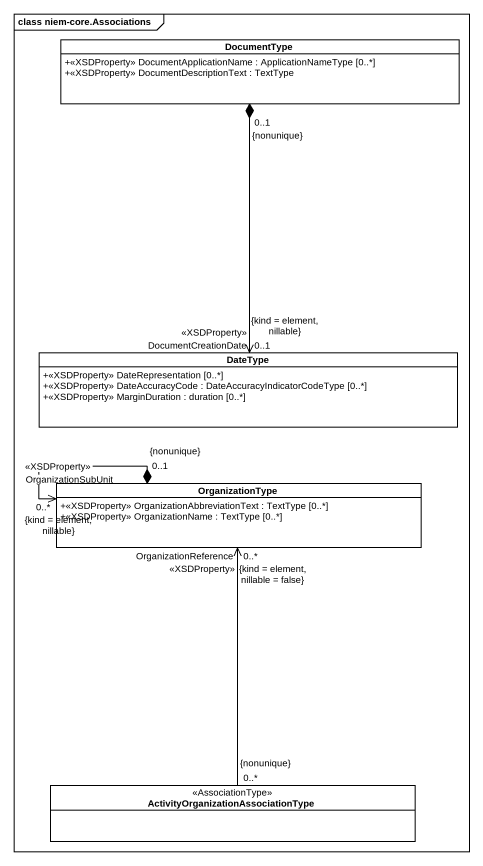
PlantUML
@startuml
mainframe class niem-core.Associations
hide circle
hide empty members
skinparam classAttributeIconSize 0
class DocumentType {
  +<<XSDProperty>> DocumentApplicationName : ApplicationNameType [0..*]
  +<<XSDProperty>> DocumentDescriptionText : TextType
}
class DateType {
  +<<XSDProperty>> DateRepresentation [0..*]
  +<<XSDProperty>> DateAccuracyCode : DateAccuracyIndicatorCodeType [0..*]
  +<<XSDProperty>> MarginDuration : duration [0..*]
}
class OrganizationType {
  +<<XSDProperty>> OrganizationAbbreviationText : TextType [0..*]
  +<<XSDProperty>> OrganizationName : TextType [0..*]
}
class "ActivityOrganizationAssociationType" as ActivityOrganizationAssociat <<AssociationType>>
DocumentType "0..1\n{nonunique}" *--> "DocumentCreationDate\n<<XSDProperty>>\n0..1\n{kind = element, nillable}" DateType
OrganizationType "0..1\n{nonunique}" *--> "OrganizationSubUnit\n<<XSDProperty>>\n0..*\n{kind = element, nillable}" OrganizationType
ActivityOrganizationAssociat "0..*\n{nonunique}" -up-> "OrganizationReference\n<<XSDProperty>>\n0..*\n{kind = element, nillable = false}" OrganizationType
@enduml
